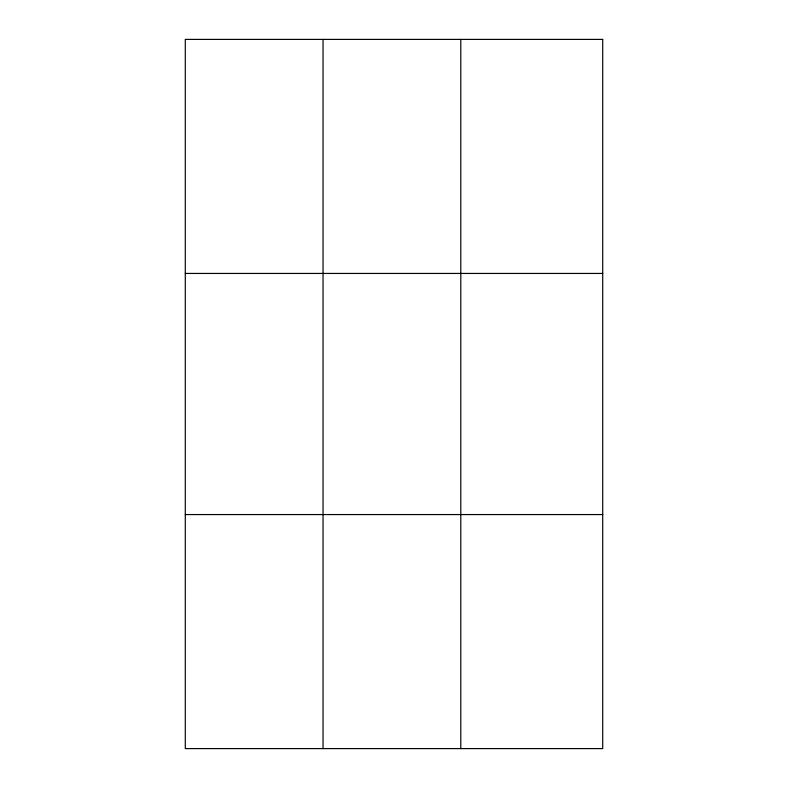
<?xml version="1.0" encoding="UTF-8"?>
<svg xmlns="http://www.w3.org/2000/svg" width="788" height="788" viewBox="0 0 788 788"><rect width="100%" height="100%" fill="white"/><g stroke="black" fill="none" stroke-linecap="round" stroke-linejoin="round"><path stroke-width="1.18" d="M323.041 748.6L323.041 39.4M460.793 748.6L460.793 39.4M185.288 273.436L602.712 273.436M185.288 514.564L602.712 514.564M602.712 39.4L602.712 748.6L185.288 748.6L185.288 39.4L602.712 39.4"/></g></svg>
